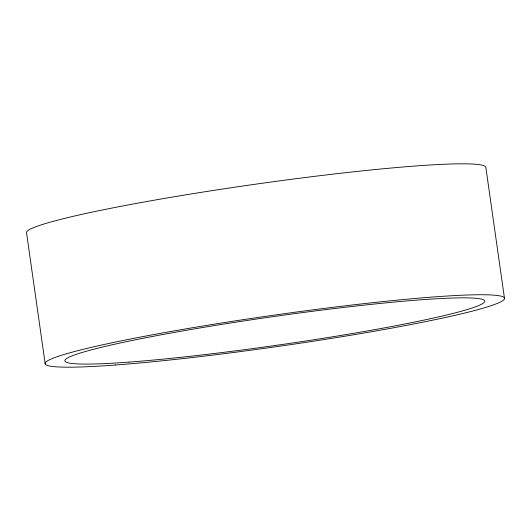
<?xml version="1.0" encoding="UTF-8"?>
<svg xmlns="http://www.w3.org/2000/svg" width="531" height="531" viewBox="0 0 531 531"><rect width="100%" height="100%" fill="white"/><g stroke="black" fill="none" stroke-linecap="round" stroke-linejoin="round"><path stroke-width="0.8" d="M504.45 298.143L485.819 167.212A231.974 15.777 -8.1 0 0 251.953 184.702A231.974 15.777 -8.1 0 0 26.55 232.857L45.181 363.788M115.433 365.016A231.974 15.777 -8.1 0 0 497.72 303.234A231.974 15.777 -8.1 0 0 211.298 324.647A231.974 15.777 -8.1 0 0 115.433 365.016M129.093 362.096A212.095 14.423 -8.1 0 0 478.617 305.61A212.095 14.423 -8.1 0 0 216.748 325.191A212.095 14.423 -8.1 0 0 129.093 362.096"/></g></svg>
